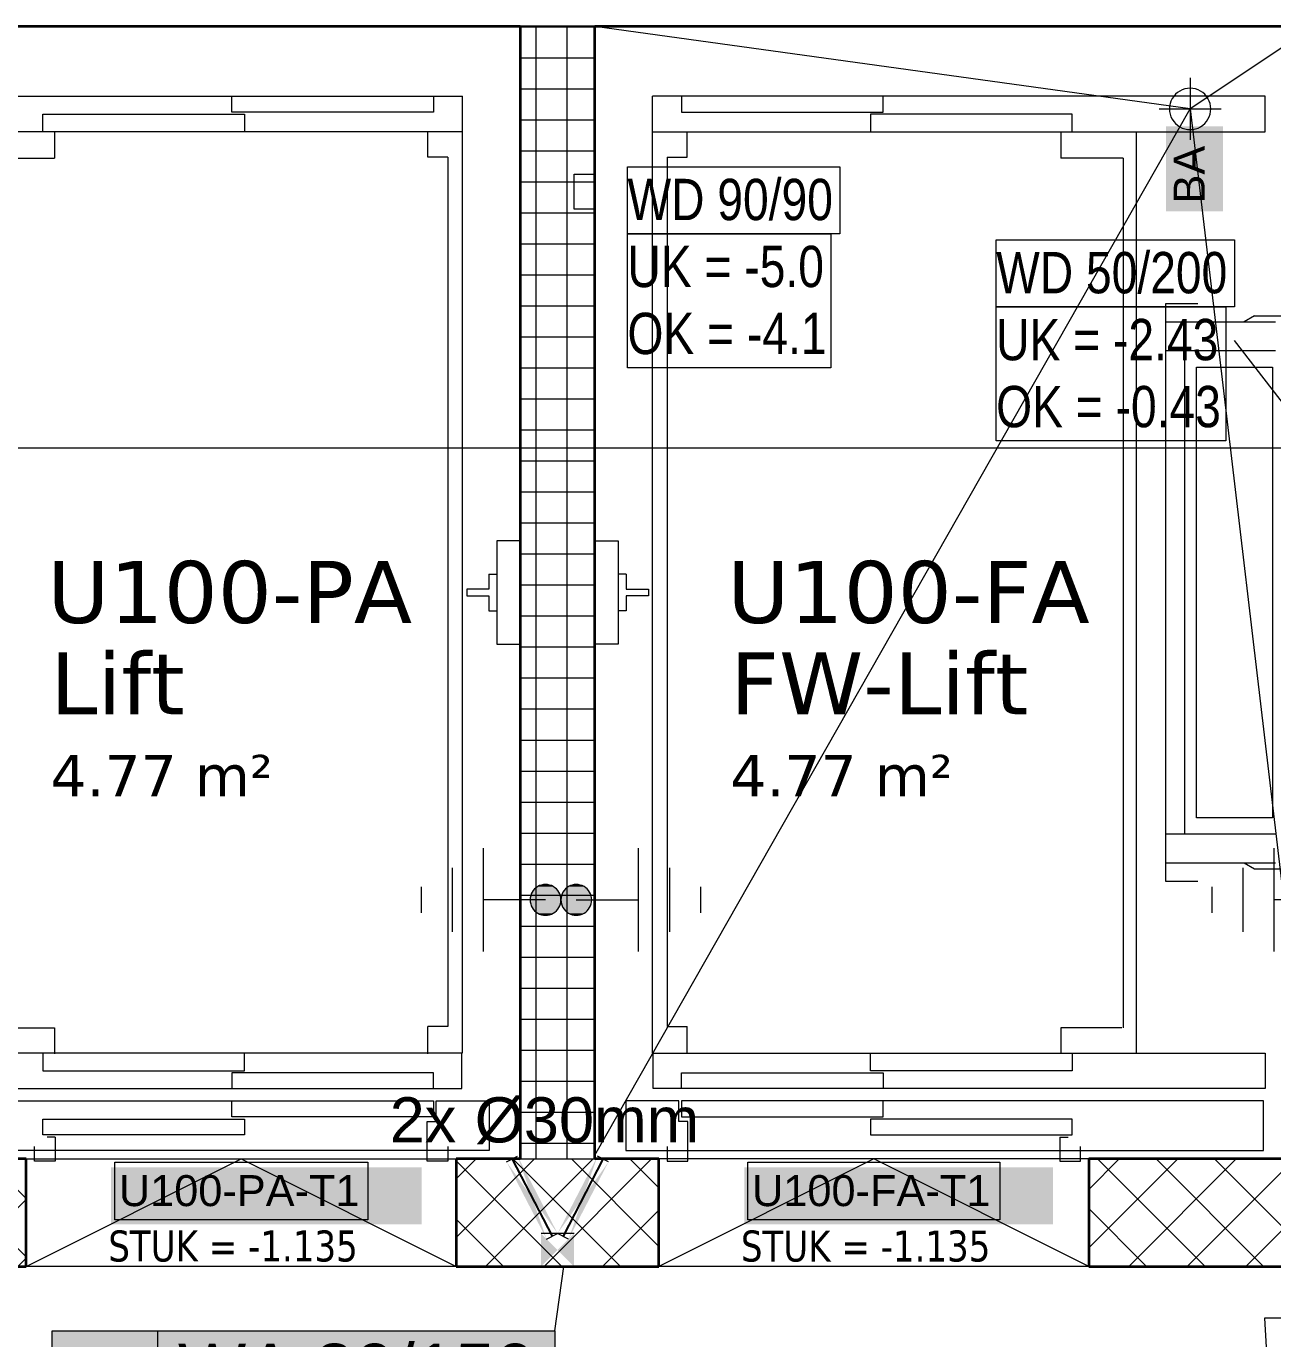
# Model space of a CAD drawing. Extents: x -1132 to 613, y -179 to 712.
# Drawn here: x -618.3 to -558, y 95 to 158.5 of the extents above; entities that cross this region are included whole.
import ezdxf
from ezdxf.lldxf.tags import DXFTag

# ---------------------------------------------------------------- set-up
doc = ezdxf.new("R2010")
doc.units = 0
doc.layers.get('0').update_dxf_attribs({"lineweight": 13})
for name, color, linetype, lineweight in [('A-____-NOTE-TEXT', 7, 'Continuous', 9), ('A-AREA-____-IDEN', 7, 'Continuous', 5), ('A-DOOR-____-IDEN', 7, 'Continuous', 5), ('A-DOOR-____-OTLN', 7, 'Continuous', 9), ('A-DOOR-OPNG-OTLN', 7, 'Continuous', 9), ('A-FLOR-____-OTLN', 7, 'Continuous', 9), ('A-GENM-____-IDEN', 7, 'Continuous', 5), ('A-GENM-____-OTLN', 7, 'Continuous', 9), ('A-WALL-____-MCUT', 7, 'Continuous', 35), ('A-WALL-____-PATT', 7, 'Continuous', 35), ('S-GRID-____-OTLN', 7, 'Continuous', 5)]:
    doc.layers.add(name, color=color, linetype=linetype, lineweight=lineweight)
for name, color, linetype, lineweight, true_color in [('EL01_WAN_Aussparung Wand', 7, 'Continuous', 13, 0x7f5f3f), ('EL01_WAN_Aussparung Wand Text', 7, 'Continuous', 13, 0x7f5f3f), ('EL01_WAN_Potentialausgleich', 1, 'Continuous', 13, 0xff0000), ('EL01_WAN_RDA', 7, 'Continuous', 13, 0xff6600)]:
    doc.layers.add(name, color=color, linetype=linetype, lineweight=lineweight, true_color=true_color)
doc.styles.get("Standard").update_dxf_attribs({"font": 'arial.ttf'})
tags = doc.linetypes.add('_Rasterlinie_', pattern=[0.375, 0.2, -0.05, 0.075, -0.05]).pattern_tags.tags
tags[10:11] = [DXFTag(74, 4), DXFTag(75, 0), DXFTag(340, '0'), DXFTag(46, 1.0), DXFTag(50, 0.0), DXFTag(44, 0.0), DXFTag(45, 0.0)]
tags[8:9] = [DXFTag(74, 4), DXFTag(75, 0), DXFTag(340, '0'), DXFTag(46, 1.0), DXFTag(50, 0.0), DXFTag(44, 0.0), DXFTag(45, 0.0)]
tags[6:7] = [DXFTag(74, 4), DXFTag(75, 0), DXFTag(340, '0'), DXFTag(46, 1.0), DXFTag(50, 0.0), DXFTag(44, 0.0), DXFTag(45, 0.0)]
tags[4:5] = [DXFTag(74, 4), DXFTag(75, 0), DXFTag(340, '0'), DXFTag(46, 1.0), DXFTag(50, 0.0), DXFTag(44, 0.0), DXFTag(45, 0.0)]
tags = doc.linetypes.add('STRICHPUNKT2', pattern=[12.7, 6.35, -3.175, 0, -3.175]).pattern_tags.tags
tags[10:11] = [DXFTag(74, 4), DXFTag(75, 0), DXFTag(340, '0'), DXFTag(46, 0.0), DXFTag(50, 0.0), DXFTag(44, 0.0), DXFTag(45, 0.0)]
tags[8:9] = [DXFTag(74, 4), DXFTag(75, 0), DXFTag(340, '0'), DXFTag(46, 0.0), DXFTag(50, 0.0), DXFTag(44, 0.0), DXFTag(45, 0.0)]
tags[6:7] = [DXFTag(74, 4), DXFTag(75, 0), DXFTag(340, '0'), DXFTag(46, 0.0), DXFTag(50, 0.0), DXFTag(44, 0.0), DXFTag(45, 0.0)]
tags[4:5] = [DXFTag(74, 4), DXFTag(75, 0), DXFTag(340, '0'), DXFTag(46, 0.0), DXFTag(50, 0.0), DXFTag(44, 0.0), DXFTag(45, 0.0)]

# ---------------------------------------------------------------- blocks, each defined once
blk = doc.blocks.new('Referenz-A0UNPDE96I', base_point=(-1115.886, -117.372))
at = {"layer": 'A-____-NOTE-TEXT', "color": 0, "linetype": 'Continuous', "lineweight": 5, "ltscale": 0.13}
for p, q in [((-562.015, 155.978), (-562.015, 152.978)), ((-562.881, 154.978), (-562.939, 154.861)), ((-562.808, 155.087), (-562.881, 154.978)), ((-562.722, 155.185), (-562.808, 155.087)), ((-562.623, 155.272), (-562.722, 155.185)), ((-562.515, 155.344), (-562.623, 155.272)), ((-562.397, 155.402), (-562.515, 155.344)), ((-562.273, 155.444), (-562.397, 155.402)), ((-562.145, 155.47), (-562.273, 155.444)), ((-562.015, 155.478), (-562.145, 155.47)), ((-561.884, 155.47), (-562.015, 155.478)), ((-561.756, 155.444), (-561.884, 155.47)), ((-561.632, 155.402), (-561.756, 155.444)), ((-561.515, 155.344), (-561.632, 155.402)), ((-561.406, 155.272), (-561.515, 155.344)), ((-561.308, 155.185), (-561.406, 155.272)), ((-561.221, 155.087), (-561.308, 155.185)), ((-561.149, 154.978), (-561.221, 155.087)), ((-561.091, 154.861), (-561.149, 154.978)), ((-563.515, 154.478), (-560.515, 154.478)), ((-563.006, 154.609), (-563.015, 154.478)), ((-563.015, 154.478), (-563.006, 154.348)), ((-562.981, 154.737), (-563.006, 154.609)), ((-563.006, 154.348), (-562.981, 154.219)), ((-562.939, 154.861), (-562.981, 154.737)), ((-561.049, 154.737), (-561.091, 154.861)), ((-561.023, 154.609), (-561.049, 154.737)), ((-561.049, 154.219), (-561.023, 154.348)), ((-561.015, 154.478), (-561.023, 154.609)), ((-561.023, 154.348), (-561.015, 154.478)), ((-562.981, 154.219), (-562.939, 154.096)), ((-562.939, 154.096), (-562.881, 153.978)), ((-562.881, 153.978), (-562.808, 153.869)), ((-562.808, 153.869), (-562.722, 153.771)), ((-562.722, 153.771), (-562.623, 153.685)), ((-562.623, 153.685), (-562.515, 153.612)), ((-561.515, 153.612), (-561.406, 153.685)), ((-561.406, 153.685), (-561.308, 153.771)), ((-561.308, 153.771), (-561.221, 153.869)), ((-561.221, 153.869), (-561.149, 153.978)), ((-561.149, 153.978), (-561.091, 154.096)), ((-561.091, 154.096), (-561.049, 154.219)), ((-562.515, 153.612), (-562.397, 153.554)), ((-562.397, 153.554), (-562.273, 153.512)), ((-562.273, 153.512), (-562.145, 153.487)), ((-562.145, 153.487), (-562.015, 153.478)), ((-562.015, 153.478), (-561.884, 153.487)), ((-561.884, 153.487), (-561.756, 153.512)), ((-561.756, 153.512), (-561.632, 153.554)), ((-561.632, 153.554), (-561.515, 153.612))]:
    blk.add_line(p, q, dxfattribs=at)
at = {"layer": 'A-____-NOTE-TEXT', "color": 7, "linetype": 'Continuous', "lineweight": 5, "ltscale": 0.13, "true_color": 0xffffff}
for points in [[(-563.183, 149.527), (-560.43, 149.527), (-563.183, 153.644)], [(-560.43, 149.527), (-563.183, 153.644), (-560.43, 153.644)]]:
    blk.add_solid(points, dxfattribs=at)
at = {"layer": 'A-DOOR-____-IDEN', "color": 0, "linetype": 'Continuous', "ltscale": 0.13}
for p, q in [((-614.036, 103.515), (-601.796, 103.515)), ((-614.036, 100.735), (-614.036, 103.515)), ((-601.796, 103.515), (-601.796, 100.735)), ((-583.406, 103.515), (-571.226, 103.515)), ((-583.406, 100.735), (-583.406, 103.515)), ((-571.226, 103.515), (-571.226, 100.735)), ((-601.796, 100.735), (-614.036, 100.735)), ((-571.226, 100.735), (-583.406, 100.735))]:
    blk.add_line(p, q, dxfattribs=at)
at = {"layer": 'A-DOOR-____-IDEN', "color": 7, "linetype": 'Continuous', "ltscale": 0.13, "true_color": 0xffffff}
for points in [[(-614.211, 100.512), (-599.191, 100.512), (-614.211, 103.271)], [(-599.191, 100.512), (-614.211, 103.271), (-599.191, 103.271)], [(-583.581, 100.512), (-568.641, 100.512), (-583.581, 103.271)], [(-568.641, 100.512), (-583.581, 103.271), (-568.641, 103.271)]]:
    blk.add_solid(points, dxfattribs=at)
at = {"layer": 'A-DOOR-____-OTLN', "color": 0, "linetype": 'Continuous', "ltscale": 0.13}
for p, q in [((-618.315, 98.478), (-607.915, 103.678)), ((-607.915, 103.678), (-597.515, 98.478)), ((-577.315, 103.678), (-587.715, 98.478)), ((-566.915, 98.478), (-577.315, 103.678))]:
    blk.add_line(p, q, dxfattribs=at)
at = {"layer": 'A-DOOR-OPNG-OTLN', "color": 0, "linetype": 'Continuous', "ltscale": 0.13}
for p, q in [((-538.415, 95.978), (-558.415, 95.978)), ((-558.415, 95.978), (-558.289, 93.739))]:
    blk.add_line(p, q, dxfattribs=at)
at = {"layer": 'A-FLOR-____-OTLN', "color": 0, "linetype": 'Continuous', "ltscale": 0.13}
for p, q in [((-562.015, 154.478), (-590.815, 158.464)), ((-556.015, 158.478), (-562.015, 154.478)), ((-590.815, 103.854), (-562.015, 154.478)), ((-562.015, 154.478), (-556.015, 103.678)), ((-618.315, 103.678), (-597.515, 103.678)), ((-566.915, 103.678), (-587.715, 103.678)), ((-597.515, 98.478), (-618.315, 98.478)), ((-566.915, 98.478), (-587.715, 98.478))]:
    blk.add_line(p, q, dxfattribs=at)
at = {"layer": 'A-GENM-____-IDEN', "color": 0, "linetype": 'Continuous', "ltscale": 0.13}
for p, q in [((-589.23, 151.677), (-578.966, 151.677)), ((-589.23, 148.437), (-589.23, 151.677)), ((-578.966, 151.677), (-578.966, 148.437)), ((-589.23, 148.437), (-579.39, 148.437)), ((-589.23, 141.957), (-589.23, 148.437)), ((-578.966, 148.437), (-589.23, 148.437)), ((-579.39, 148.437), (-579.39, 141.957)), ((-571.396, 148.138), (-559.86, 148.138)), ((-571.396, 144.898), (-571.396, 148.138)), ((-559.86, 148.138), (-559.86, 144.898)), ((-571.396, 144.899), (-560.284, 144.899)), ((-571.396, 138.419), (-571.396, 144.899)), ((-559.86, 144.898), (-571.396, 144.898)), ((-560.284, 144.899), (-560.284, 138.419)), ((-556.015, 138.278), (-559.86, 143.278)), ((-579.39, 141.957), (-589.23, 141.957)), ((-560.284, 138.419), (-571.396, 138.419))]:
    blk.add_line(p, q, dxfattribs=at)
at = {"layer": 'A-GENM-____-OTLN', "color": 0, "linetype": 'Continuous', "ltscale": 0.13}
for p, q in [((-626.844, 155.088), (-597.211, 155.088)), ((-608.37, 154.326), (-608.37, 155.071)), ((-598.616, 155.071), (-598.616, 154.326)), ((-597.211, 108.792), (-597.211, 155.088)), ((-558.385, 155.088), (-588.019, 155.088)), ((-588.019, 108.792), (-588.019, 155.088)), ((-586.613, 155.071), (-586.613, 154.326)), ((-576.86, 154.326), (-576.86, 155.071)), ((-558.385, 153.378), (-558.385, 155.088)), ((-598.616, 154.326), (-608.37, 154.326)), ((-586.613, 154.326), (-576.86, 154.326)), ((-617.514, 154.224), (-607.76, 154.224)), ((-617.514, 153.378), (-617.514, 154.224)), ((-607.76, 154.224), (-607.76, 153.378)), ((-577.469, 154.224), (-577.469, 153.378)), ((-567.716, 154.224), (-577.469, 154.224)), ((-567.716, 153.378), (-567.716, 154.224)), ((-597.245, 153.378), (-626.844, 153.378)), ((-616.955, 153.378), (-616.955, 152.091)), ((-598.887, 152.141), (-598.887, 153.378)), ((-587.985, 153.378), (-558.385, 153.378)), ((-586.342, 152.141), (-586.342, 153.378)), ((-568.274, 153.378), (-568.274, 152.091)), ((-564.617, 153.378), (-564.617, 108.792)), ((-619.969, 152.091), (-616.955, 152.091)), ((-597.922, 152.141), (-598.887, 152.141)), ((-597.922, 152.141), (-597.922, 110.079)), ((-587.307, 152.141), (-586.342, 152.141)), ((-587.307, 152.141), (-587.307, 110.079)), ((-565.26, 152.091), (-568.274, 152.091)), ((-565.26, 152.091), (-565.26, 110.028)), ((-563.194, 145.063), (-561.637, 145.063)), ((-563.194, 117.106), (-563.194, 145.063)), ((-563.177, 144.183), (-557.877, 144.183)), ((-558.893, 144.471), (-559.401, 144.183)), ((-558.893, 144.471), (-557.217, 144.471)), ((-557.877, 142.777), (-563.177, 142.777)), ((-562.28, 142.777), (-562.28, 119.392)), ((-561.704, 141.981), (-558.03, 141.981)), ((-561.704, 120.188), (-561.704, 141.981)), ((-558.03, 141.981), (-558.03, 120.188)), ((-594.415, 133.583), (-595.551, 133.583)), ((-595.551, 133.583), (-595.551, 128.587)), ((-590.815, 133.583), (-589.678, 133.583)), ((-589.678, 133.583), (-589.678, 128.587)), ((-595.941, 131.974), (-595.551, 131.974)), ((-595.941, 131.974), (-595.941, 131.246)), ((-589.289, 131.974), (-589.678, 131.974)), ((-589.289, 131.974), (-589.289, 131.246)), ((-597.007, 131.246), (-597.007, 130.924)), ((-595.941, 131.246), (-597.007, 131.246)), ((-597.007, 130.924), (-595.941, 130.924)), ((-595.941, 130.924), (-595.941, 130.196)), ((-589.289, 131.246), (-588.222, 131.246)), ((-589.289, 130.924), (-589.289, 130.196)), ((-588.222, 130.924), (-589.289, 130.924)), ((-588.222, 131.246), (-588.222, 130.924)), ((-595.941, 130.196), (-595.551, 130.196)), ((-589.289, 130.196), (-589.678, 130.196)), ((-595.551, 128.587), (-594.415, 128.587)), ((-589.678, 128.587), (-590.815, 128.587)), ((-558.03, 120.188), (-561.704, 120.188)), ((-557.877, 119.392), (-563.177, 119.392)), ((-557.877, 117.987), (-563.177, 117.987)), ((-558.893, 117.699), (-559.401, 117.987)), ((-557.217, 117.699), (-558.893, 117.699)), ((-561.637, 117.106), (-563.194, 117.106)), ((-619.918, 110.028), (-616.955, 110.028)), ((-616.955, 110.028), (-616.955, 108.758)), ((-597.922, 110.079), (-598.887, 110.079)), ((-598.887, 108.758), (-598.887, 110.079)), ((-587.307, 110.079), (-586.342, 110.079)), ((-586.342, 108.758), (-586.342, 110.079)), ((-565.311, 110.028), (-568.274, 110.028)), ((-568.274, 110.028), (-568.274, 108.758)), ((-597.245, 108.792), (-626.844, 108.792)), ((-617.514, 108.792), (-617.514, 107.945)), ((-607.76, 107.945), (-607.76, 108.792)), ((-597.245, 107.082), (-597.245, 108.792)), ((-587.985, 107.082), (-587.985, 108.792)), ((-587.985, 108.792), (-558.385, 108.792)), ((-577.469, 107.945), (-577.469, 108.792)), ((-567.716, 108.792), (-567.716, 107.945)), ((-558.385, 108.792), (-558.385, 107.082)), ((-617.514, 107.945), (-607.76, 107.945)), ((-608.37, 107.844), (-608.37, 107.099)), ((-598.616, 107.844), (-608.37, 107.844)), ((-598.616, 107.099), (-598.616, 107.844)), ((-586.613, 107.099), (-586.613, 107.844)), ((-586.613, 107.844), (-576.86, 107.844)), ((-567.716, 107.945), (-577.469, 107.945)), ((-576.86, 107.844), (-576.86, 107.099)), ((-626.844, 107.082), (-597.245, 107.082)), ((-558.385, 107.082), (-587.985, 107.082)), ((-626.759, 106.489), (-608.37, 106.489)), ((-608.37, 106.489), (-598.616, 106.489)), ((-608.37, 105.71), (-608.37, 106.489)), ((-598.616, 106.489), (-598.616, 105.71)), ((-598.481, 106.489), (-595.924, 106.489)), ((-598.481, 105.49), (-598.481, 106.489)), ((-595.924, 106.489), (-595.924, 104.085)), ((-589.306, 106.489), (-589.306, 104.085)), ((-586.749, 106.489), (-589.306, 106.489)), ((-586.749, 105.49), (-586.749, 106.489)), ((-586.613, 106.489), (-586.613, 105.71)), ((-576.86, 106.489), (-586.613, 106.489)), ((-558.47, 106.489), (-576.86, 106.489)), ((-576.86, 105.71), (-576.86, 106.489)), ((-558.47, 104.085), (-558.47, 106.489)), ((-617.514, 105.609), (-607.76, 105.609)), ((-617.514, 104.847), (-617.514, 105.609)), ((-598.616, 105.71), (-608.37, 105.71)), ((-607.76, 105.609), (-607.76, 104.847)), ((-598.921, 105.49), (-598.481, 105.49)), ((-598.921, 103.577), (-598.921, 105.49)), ((-586.308, 105.49), (-586.749, 105.49)), ((-586.613, 105.71), (-576.86, 105.71)), ((-586.308, 103.577), (-586.308, 105.49)), ((-577.469, 105.609), (-577.469, 104.847)), ((-567.716, 105.609), (-577.469, 105.609)), ((-567.716, 104.847), (-567.716, 105.609)), ((-607.76, 104.847), (-617.514, 104.847)), ((-577.469, 104.847), (-567.716, 104.847)), ((-617.92, 103.577), (-617.92, 104.288)), ((-616.921, 104.728), (-617.311, 104.728)), ((-616.921, 104.728), (-616.921, 103.577)), ((-597.922, 104.288), (-597.922, 103.577)), ((-587.307, 104.288), (-587.307, 103.577)), ((-568.308, 104.728), (-567.919, 104.728)), ((-568.308, 104.728), (-568.308, 103.577)), ((-567.309, 103.577), (-567.309, 104.288)), ((-595.924, 104.085), (-626.759, 104.085)), ((-616.921, 103.577), (-617.92, 103.577)), ((-597.922, 103.577), (-598.921, 103.577)), ((-589.306, 104.085), (-558.47, 104.085)), ((-587.307, 103.577), (-586.308, 103.577)), ((-568.308, 103.577), (-567.309, 103.577))]:
    blk.add_line(p, q, dxfattribs=at)
at = {"layer": 'A-WALL-____-MCUT', "color": 0, "linetype": 'Continuous', "ltscale": 0.35}
for p, q in [((-629.215, 158.478), (-594.415, 158.478)), ((-594.415, 158.478), (-594.415, 103.678)), ((-590.815, 158.478), (-556.015, 158.478)), ((-590.815, 103.678), (-590.815, 158.478)), ((-618.315, 103.678), (-629.215, 103.678)), ((-618.315, 98.478), (-618.315, 103.678)), ((-594.415, 103.678), (-597.515, 103.678)), ((-597.515, 103.678), (-597.515, 98.478)), ((-587.715, 103.678), (-590.815, 103.678)), ((-587.715, 98.478), (-587.715, 103.678)), ((-556.015, 103.678), (-566.915, 103.678)), ((-566.915, 103.678), (-566.915, 98.478)), ((-634.215, 98.478), (-618.315, 98.478)), ((-597.515, 98.478), (-587.715, 98.478)), ((-566.915, 98.478), (-538.215, 98.478))]:
    blk.add_line(p, q, dxfattribs=at)
at = {"layer": 'A-WALL-____-MCUT', "color": 0, "linetype": 'Continuous', "lineweight": 9, "ltscale": 0.13}
for p, q in [((-590.815, 158.478), (-594.415, 158.478)), ((-594.415, 103.678), (-590.815, 103.678))]:
    blk.add_line(p, q, dxfattribs=at)
at = {"layer": 'A-WALL-____-PATT', "color": 0, "linetype": 'Continuous', "lineweight": 9, "ltscale": 0.13}
for p, q in [((-594.415, 158.447), (-590.815, 158.447)), ((-593.654, 103.678), (-593.654, 158.478)), ((-592.154, 103.678), (-592.154, 158.478)), ((-594.415, 156.947), (-590.815, 156.947)), ((-594.415, 155.447), (-590.815, 155.447)), ((-594.415, 153.947), (-590.815, 153.947)), ((-594.415, 152.447), (-590.815, 152.447)), ((-594.415, 150.947), (-590.815, 150.947)), ((-594.415, 149.447), (-590.815, 149.447)), ((-594.415, 147.947), (-590.815, 147.947)), ((-594.415, 146.447), (-590.815, 146.447)), ((-594.415, 144.947), (-590.815, 144.947)), ((-594.415, 143.447), (-590.815, 143.447)), ((-594.415, 141.947), (-590.815, 141.947)), ((-594.415, 140.447), (-590.815, 140.447)), ((-594.415, 138.947), (-590.815, 138.947)), ((-594.415, 137.447), (-590.815, 137.447)), ((-594.415, 135.947), (-590.815, 135.947)), ((-594.415, 134.447), (-590.815, 134.447)), ((-594.415, 132.947), (-590.815, 132.947)), ((-594.415, 131.447), (-590.815, 131.447)), ((-594.415, 129.947), (-590.815, 129.947)), ((-594.415, 128.447), (-590.815, 128.447)), ((-594.415, 126.947), (-590.815, 126.947)), ((-594.415, 125.447), (-590.815, 125.447)), ((-594.415, 123.947), (-590.815, 123.947)), ((-594.415, 122.447), (-590.815, 122.447)), ((-594.415, 120.947), (-590.815, 120.947)), ((-594.415, 119.447), (-590.815, 119.447)), ((-594.415, 117.947), (-590.815, 117.947)), ((-594.415, 116.447), (-590.815, 116.447)), ((-594.415, 114.947), (-590.815, 114.947)), ((-594.415, 113.447), (-590.815, 113.447)), ((-594.415, 111.947), (-590.815, 111.947)), ((-594.415, 110.447), (-590.815, 110.447)), ((-594.415, 108.947), (-590.815, 108.947)), ((-594.415, 107.447), (-590.815, 107.447)), ((-594.415, 105.947), (-590.815, 105.947)), ((-594.415, 104.447), (-590.815, 104.447)), ((-618.315, 98.936), (-623.057, 103.678)), ((-618.315, 101.764), (-620.229, 103.678)), ((-597.515, 102.714), (-596.55, 103.678)), ((-597.515, 99.885), (-593.722, 103.678)), ((-592.401, 98.478), (-597.515, 103.592)), ((-596.093, 98.478), (-590.893, 103.678)), ((-589.573, 98.478), (-594.773, 103.678)), ((-593.265, 98.478), (-588.065, 103.678)), ((-587.715, 99.448), (-591.944, 103.678)), ((-587.715, 102.277), (-589.116, 103.678)), ((-566.915, 102.201), (-565.438, 103.678)), ((-566.915, 99.373), (-562.609, 103.678)), ((-561.289, 98.478), (-566.489, 103.678)), ((-564.981, 98.478), (-559.781, 103.678)), ((-558.46, 98.478), (-563.66, 103.678)), ((-562.152, 98.478), (-556.952, 103.678)), ((-556.015, 98.861), (-560.832, 103.678)), ((-621.549, 98.478), (-618.315, 101.713)), ((-559.324, 98.478), (-556.015, 101.787)), ((-590.436, 98.478), (-587.715, 101.2)), ((-564.117, 98.478), (-566.915, 101.276)), ((-595.23, 98.478), (-597.515, 100.763)), ((-618.721, 98.478), (-618.315, 98.884))]:
    blk.add_line(p, q, dxfattribs=at)
at = {"layer": 'S-GRID-____-OTLN', "color": 0, "linetype": '_Rasterlinie_', "ltscale": 0.13}
blk.add_line((-1107.612, 138.078), (103.376, 138.078), dxfattribs=at)
at = {"layer": 'A-____-NOTE-TEXT', "color": 0, "linetype": 'Continuous', "lineweight": 5, "ltscale": 0.13, "insert": (-562.808, 149.902), "char_height": 1.5, "attachment_point": 1, "rotation": 90}
blk.add_mtext('{\\fArial;BA}', dxfattribs=at)
at = {"layer": 'A-AREA-____-IDEN', "color": 0, "linetype": 'Continuous', "ltscale": 0.13, "attachment_point": 1}
for s, insert, char_height in [('{\\fVerdana;U100-PA}', (-617.299, 132.611), 3), ('{\\fVerdana;U100-FA}', (-584.406, 132.611), 3), ('{\\fVerdana;Lift}', (-617.156, 128.188), 3), ('{\\fVerdana;FW-Lift}', (-584.263, 128.188), 3), ('{\\fVerdana;4.77 m²}', (-617.146, 123.218), 2), ('{\\fVerdana;4.77 m²}', (-584.253, 123.218), 2)]:
    blk.add_mtext(s, dxfattribs=dict(at, insert=insert, char_height=char_height))
at = {"layer": 'A-DOOR-____-IDEN', "color": 0, "linetype": 'Continuous', "ltscale": 0.13, "char_height": 1.5, "attachment_point": 1}
for s, insert in [('{\\fArial;U100-PA-T1}', (-613.836, 102.896)), ('{\\fArial;U100-FA-T1}', (-583.206, 102.896)), ('{\\W0.8;\\fVerdana;STUK = -1.135}', (-614.345, 100.218)), ('{\\W0.8;\\fVerdana;STUK = -1.135}', (-583.744, 100.216))]:
    blk.add_mtext(s, dxfattribs=dict(at, insert=insert))
at = {"layer": 'A-GENM-____-IDEN', "color": 0, "linetype": 'Continuous', "ltscale": 0.13, "char_height": 2, "attachment_point": 1}
for s, insert in [('{\\W0.8;\\fArial;WD 90/90}', (-589.23, 151.097)), ('{\\W0.8;\\fArial;UK = -5.0}', (-589.23, 147.857)), ('{\\W0.8;\\fArial;WD 50/200}', (-571.396, 147.558)), ('{\\W0.8;\\fArial;OK = -4.1}', (-589.23, 144.616)), ('{\\W0.8;\\fArial;UK = -2.43}', (-571.396, 144.319)), ('{\\W0.8;\\fArial;OK = -0.43}', (-571.396, 141.078))]:
    blk.add_mtext(s, dxfattribs=dict(at, insert=insert))
blk = doc.blocks.new('Wanddurchbruch-A0UNPDH56I', base_point=(-593.413, 98.478))
at = {"color": 0, "linetype": 'ByBlock', "lineweight": -2, "ltscale": 0.13}
for p, q in [((-591.813, 100.078), (-593.413, 100.078)), ((-591.813, 98.478), (-593.413, 98.478))]:
    blk.add_line(p, q, dxfattribs=at)
for points in [[(-592.613, 99.278), (-593.413, 99.278), (-593.413, 100.078)], [(-591.813, 99.278), (-592.613, 99.278), (-591.813, 100.078)], [(-593.413, 98.478), (-592.613, 99.278), (-593.413, 99.278)], [(-591.813, 98.478), (-591.813, 99.278), (-592.613, 99.278)]]:
    blk.add_solid(points, dxfattribs=at)
blk = doc.blocks.new('Durchbruch beschriften-A0UNPDH76I', base_point=(-617.063, 87.862))
at = {"color": 0, "linetype": 'ByBlock', "lineweight": -2, "ltscale": 0.13}
for p, q in [((-592.737, 95.362), (-592.31, 98.478)), ((-617.063, 87.862), (-617.063, 95.362)), ((-617.063, 95.362), (-592.737, 95.362)), ((-611.942, 87.862), (-611.942, 95.362)), ((-592.737, 95.362), (-592.737, 87.862)), ((-592.737, 87.862), (-617.063, 87.862))]:
    blk.add_line(p, q, dxfattribs=at)
at = {"color": 7, "linetype": 'ByBlock', "lineweight": -2, "ltscale": 0.13, "true_color": 0xffffff}
for points in [[(-617.063, 87.862), (-592.737, 87.862), (-617.063, 95.362)], [(-592.737, 87.862), (-617.063, 95.362), (-592.737, 95.362)]]:
    blk.add_solid(points, dxfattribs=at)
at = {"color": 0, "linetype": 'ByBlock', "lineweight": -2, "ltscale": 0.13, "char_height": 2.5, "attachment_point": 1}
for s, insert in [('{\\fArial; WA 80/150 }', (-611.942, 94.737)), ('{\\fArial; MK=101 }', (-611.942, 90.987))]:
    blk.add_mtext(s, dxfattribs=dict(at, insert=insert))
at = {"color": 40, "linetype": 'ByBlock', "lineweight": -2, "ltscale": 0.13, "true_color": 0xffbf00, "insert": (-615.899, 93.112), "char_height": 3, "attachment_point": 1}
blk.add_mtext('{\\fArial;E}', dxfattribs=at)
blk = doc.blocks.new('Wanddurchbruch-A0UNPDHF6I', base_point=(-595.077, 99.802))
at = {"color": 0, "linetype": 'ByBlock', "lineweight": -2, "ltscale": 0.13}
for p, q in [((-595.077, 103.532), (-594.544, 103.808)), ((-593.145, 99.802), (-592.613, 100.078))]:
    blk.add_line(p, q, dxfattribs=at)
at = {"color": 0, "linetype": 'STRICHPUNKT2', "lineweight": 25, "ltscale": 0.25}
blk.add_line((-594.81, 103.67), (-592.879, 99.94), dxfattribs=at)
at = {"color": 0, "linetype": 'ByBlock', "lineweight": -2, "ltscale": 0.13}
for points in [[(-593.845, 101.805), (-594.183, 101.805), (-595.077, 103.532)], [(-593.507, 101.805), (-593.845, 101.805), (-594.544, 103.808)], [(-593.145, 99.802), (-593.845, 101.805), (-594.183, 101.805)], [(-592.613, 100.078), (-593.507, 101.805), (-593.845, 101.805)]]:
    blk.add_solid(points, dxfattribs=at)
blk = doc.blocks.new('Wanddurchbruch-A0UNPDKX6I', base_point=(-592.613, 99.802))
at = {"color": 0, "linetype": 'STRICHPUNKT2', "lineweight": 25, "ltscale": 0.25}
blk.add_line((-590.415, 103.67), (-592.346, 99.94), dxfattribs=at)
at = {"color": 0, "linetype": 'ByBlock', "lineweight": -2, "ltscale": 0.13}
for p, q in [((-590.149, 103.532), (-590.681, 103.808)), ((-592.08, 99.802), (-592.613, 100.078))]:
    blk.add_line(p, q, dxfattribs=at)
for points in [[(-591.381, 101.805), (-591.718, 101.805), (-590.681, 103.808)], [(-591.043, 101.805), (-591.381, 101.805), (-590.149, 103.532)], [(-592.613, 100.078), (-591.381, 101.805), (-591.718, 101.805)], [(-592.08, 99.802), (-591.043, 101.805), (-591.381, 101.805)]]:
    blk.add_solid(points, dxfattribs=at)
blk = doc.blocks.new('MText-A0UNPDLJ6I', base_point=(-600.735, 104.476))
at = {"color": 0, "linetype": 'ByBlock', "lineweight": -2, "ltscale": 0.13, "char_height": 2.1875, "attachment_point": 1}
for s, insert in [('{\\fArial;2x}', (-600.735, 106.663)), ('{\\fArial;Ø30mm}', (-596.622, 106.663))]:
    blk.add_mtext(s, dxfattribs=dict(at, insert=insert))
blk = doc.blocks.new('Abzweigdose rechteckig (multi) UP-A0UNPFDH6I', base_point=(-591.81, 149.628))
at = {"color": 0, "lineweight": -2}
for p, q in [((-591.81, 151.328), (-590.815, 151.328)), ((-591.81, 149.628), (-591.81, 151.328)), ((-590.815, 151.328), (-590.815, 149.628)), ((-590.815, 149.628), (-591.81, 149.628))]:
    blk.add_line(p, q, dxfattribs=at)
blk = doc.blocks.new('Erdungs-Anschluss-A0UNPFJX6I', base_point=(-592.451, 113.713))
at = {"color": 0, "linetype": 'ByBlock', "lineweight": -2, "ltscale": 0.13}
for p, q in [((-588.706, 118.713), (-588.706, 113.713)), ((-587.206, 117.762), (-587.206, 114.67)), ((-592.078, 116.857), (-592.159, 116.803)), ((-591.991, 116.9), (-592.078, 116.857)), ((-591.899, 116.932), (-591.991, 116.9)), ((-591.803, 116.951), (-591.899, 116.932)), ((-591.706, 116.957), (-591.803, 116.951)), ((-591.609, 116.951), (-591.706, 116.957)), ((-591.514, 116.932), (-591.609, 116.951)), ((-591.421, 116.9), (-591.514, 116.932)), ((-591.334, 116.857), (-591.421, 116.9)), ((-591.253, 116.803), (-591.334, 116.857)), ((-585.706, 116.838), (-585.706, 115.588)), ((-592.444, 116.31), (-592.451, 116.213)), ((-592.451, 116.213), (-592.444, 116.115)), ((-592.425, 116.405), (-592.444, 116.31)), ((-592.394, 116.497), (-592.425, 116.405)), ((-592.351, 116.585), (-592.394, 116.497)), ((-592.297, 116.666), (-592.351, 116.585)), ((-592.233, 116.739), (-592.297, 116.666)), ((-592.159, 116.803), (-592.233, 116.739)), ((-591.706, 116.213), (-588.706, 116.213)), ((-591.18, 116.739), (-591.253, 116.803)), ((-591.116, 116.666), (-591.18, 116.739)), ((-591.062, 116.585), (-591.116, 116.666)), ((-591.018, 116.497), (-591.062, 116.585)), ((-590.987, 116.405), (-591.018, 116.497)), ((-590.968, 116.31), (-590.987, 116.405)), ((-590.962, 116.213), (-590.968, 116.31)), ((-590.968, 116.115), (-590.962, 116.213)), ((-592.444, 116.115), (-592.425, 116.02)), ((-592.425, 116.02), (-592.394, 115.928)), ((-592.394, 115.928), (-592.351, 115.84)), ((-592.351, 115.84), (-592.297, 115.759)), ((-592.297, 115.759), (-592.233, 115.686)), ((-592.233, 115.686), (-592.159, 115.622)), ((-592.159, 115.622), (-592.078, 115.568)), ((-592.078, 115.568), (-591.991, 115.525)), ((-591.421, 115.525), (-591.334, 115.568)), ((-591.334, 115.568), (-591.253, 115.622)), ((-591.253, 115.622), (-591.18, 115.686)), ((-591.18, 115.686), (-591.116, 115.759)), ((-591.116, 115.759), (-591.062, 115.84)), ((-591.062, 115.84), (-591.018, 115.928)), ((-591.018, 115.928), (-590.987, 116.02)), ((-590.987, 116.02), (-590.968, 116.115)), ((-591.991, 115.525), (-591.899, 115.494)), ((-591.899, 115.494), (-591.803, 115.475)), ((-591.803, 115.475), (-591.706, 115.468)), ((-591.706, 115.468), (-591.609, 115.475)), ((-591.609, 115.475), (-591.514, 115.494)), ((-591.514, 115.494), (-591.421, 115.525))]:
    blk.add_line(p, q, dxfattribs=at)
for points in [[(-591.18, 116.739), (-592.233, 116.739), (-591.334, 116.857)], [(-592.233, 116.739), (-591.334, 116.857), (-592.078, 116.857)], [(-591.334, 116.857), (-592.078, 116.857), (-591.514, 116.932)], [(-592.078, 116.857), (-591.514, 116.932), (-591.899, 116.932)], [(-591.514, 116.932), (-591.899, 116.932), (-591.706, 116.957)], [(-590.962, 116.213), (-592.451, 116.213), (-590.987, 116.405)], [(-592.451, 116.213), (-590.987, 116.405), (-592.425, 116.405)], [(-592.425, 116.02), (-590.962, 116.213), (-592.451, 116.213)], [(-590.987, 116.405), (-592.425, 116.405), (-591.062, 116.585)], [(-592.425, 116.405), (-591.062, 116.585), (-592.351, 116.585)], [(-590.987, 116.02), (-592.425, 116.02), (-590.962, 116.213)], [(-591.062, 116.585), (-592.351, 116.585), (-591.18, 116.739)], [(-592.351, 116.585), (-591.18, 116.739), (-592.233, 116.739)], [(-592.351, 115.84), (-590.987, 116.02), (-592.425, 116.02)], [(-591.062, 115.84), (-592.351, 115.84), (-590.987, 116.02)], [(-592.233, 115.686), (-591.062, 115.84), (-592.351, 115.84)], [(-591.18, 115.686), (-592.233, 115.686), (-591.062, 115.84)], [(-592.078, 115.568), (-591.18, 115.686), (-592.233, 115.686)], [(-591.334, 115.568), (-592.078, 115.568), (-591.18, 115.686)], [(-591.899, 115.494), (-591.334, 115.568), (-592.078, 115.568)], [(-591.514, 115.494), (-591.899, 115.494), (-591.334, 115.568)], [(-591.706, 115.468), (-591.514, 115.494), (-591.899, 115.494)]]:
    blk.add_solid(points, dxfattribs=at)
blk = doc.blocks.new('Erdungs-Anschluss-A0UNPG3F6I', base_point=(-560.94, 113.713))
at = {"color": 0, "linetype": 'ByBlock', "lineweight": -2, "ltscale": 0.13}
for p, q in [((-557.94, 113.713), (-557.94, 118.713)), ((-559.44, 114.664), (-559.44, 117.755)), ((-560.94, 115.588), (-560.94, 116.838)), ((-555.312, 116.857), (-555.393, 116.803)), ((-555.224, 116.9), (-555.312, 116.857)), ((-555.132, 116.932), (-555.224, 116.9)), ((-555.037, 116.951), (-555.132, 116.932)), ((-554.94, 116.957), (-555.037, 116.951)), ((-554.842, 116.951), (-554.94, 116.957)), ((-554.747, 116.932), (-554.842, 116.951)), ((-554.655, 116.9), (-554.747, 116.932)), ((-554.567, 116.857), (-554.655, 116.9)), ((-554.486, 116.803), (-554.567, 116.857)), ((-554.94, 116.213), (-557.94, 116.213)), ((-555.678, 116.31), (-555.684, 116.213)), ((-555.684, 116.213), (-555.678, 116.115)), ((-555.659, 116.405), (-555.678, 116.31)), ((-555.627, 116.497), (-555.659, 116.405)), ((-555.584, 116.585), (-555.627, 116.497)), ((-555.53, 116.666), (-555.584, 116.585)), ((-555.466, 116.739), (-555.53, 116.666)), ((-555.393, 116.803), (-555.466, 116.739)), ((-554.413, 116.739), (-554.486, 116.803)), ((-554.349, 116.666), (-554.413, 116.739)), ((-554.295, 116.585), (-554.349, 116.666)), ((-554.252, 116.497), (-554.295, 116.585)), ((-554.221, 116.405), (-554.252, 116.497)), ((-554.202, 116.31), (-554.221, 116.405)), ((-554.195, 116.213), (-554.202, 116.31)), ((-554.202, 116.115), (-554.195, 116.213)), ((-555.678, 116.115), (-555.659, 116.02)), ((-555.659, 116.02), (-555.627, 115.928)), ((-555.627, 115.928), (-555.584, 115.84)), ((-555.584, 115.84), (-555.53, 115.759)), ((-555.53, 115.759), (-555.466, 115.686)), ((-555.466, 115.686), (-555.393, 115.622)), ((-555.393, 115.622), (-555.312, 115.568)), ((-555.312, 115.568), (-555.224, 115.525)), ((-554.655, 115.525), (-554.567, 115.568)), ((-554.567, 115.568), (-554.486, 115.622)), ((-554.486, 115.622), (-554.413, 115.686)), ((-554.413, 115.686), (-554.349, 115.759)), ((-554.349, 115.759), (-554.295, 115.84)), ((-554.295, 115.84), (-554.252, 115.928)), ((-554.252, 115.928), (-554.221, 116.02)), ((-554.221, 116.02), (-554.202, 116.115)), ((-555.224, 115.525), (-555.132, 115.494)), ((-555.132, 115.494), (-555.037, 115.475)), ((-555.037, 115.475), (-554.94, 115.468)), ((-554.94, 115.468), (-554.842, 115.475)), ((-554.842, 115.475), (-554.747, 115.494)), ((-554.747, 115.494), (-554.655, 115.525))]:
    blk.add_line(p, q, dxfattribs=at)
for points in [[(-554.413, 116.739), (-555.466, 116.739), (-554.567, 116.857)], [(-555.466, 116.739), (-554.567, 116.857), (-555.312, 116.857)], [(-554.567, 116.857), (-555.312, 116.857), (-554.747, 116.932)], [(-555.312, 116.857), (-554.747, 116.932), (-555.132, 116.932)], [(-554.747, 116.932), (-555.132, 116.932), (-554.94, 116.957)], [(-554.195, 116.213), (-555.684, 116.213), (-554.221, 116.405)], [(-555.684, 116.213), (-554.221, 116.405), (-555.659, 116.405)], [(-555.659, 116.02), (-554.195, 116.213), (-555.684, 116.213)], [(-554.221, 116.405), (-555.659, 116.405), (-554.295, 116.585)], [(-555.659, 116.405), (-554.295, 116.585), (-555.584, 116.585)], [(-554.221, 116.02), (-555.659, 116.02), (-554.195, 116.213)], [(-554.295, 116.585), (-555.584, 116.585), (-554.413, 116.739)], [(-555.584, 116.585), (-554.413, 116.739), (-555.466, 116.739)], [(-555.584, 115.84), (-554.221, 116.02), (-555.659, 116.02)], [(-554.295, 115.84), (-555.584, 115.84), (-554.221, 116.02)], [(-555.466, 115.686), (-554.295, 115.84), (-555.584, 115.84)], [(-554.413, 115.686), (-555.466, 115.686), (-554.295, 115.84)], [(-555.312, 115.568), (-554.413, 115.686), (-555.466, 115.686)], [(-554.567, 115.568), (-555.312, 115.568), (-554.413, 115.686)], [(-555.132, 115.494), (-554.567, 115.568), (-555.312, 115.568)], [(-554.747, 115.494), (-555.132, 115.494), (-554.567, 115.568)], [(-554.94, 115.468), (-554.747, 115.494), (-555.132, 115.494)]]:
    blk.add_solid(points, dxfattribs=at)
blk = doc.blocks.new('Erdungs-Anschluss-A0UNPG616I', base_point=(-599.195, 113.713))
at = {"color": 0, "linetype": 'ByBlock', "lineweight": -2, "ltscale": 0.13}
for p, q in [((-596.195, 113.713), (-596.195, 118.713)), ((-597.695, 114.664), (-597.695, 117.755)), ((-599.195, 115.588), (-599.195, 116.838)), ((-593.567, 116.857), (-593.648, 116.803)), ((-593.48, 116.9), (-593.567, 116.857)), ((-593.388, 116.932), (-593.48, 116.9)), ((-593.292, 116.951), (-593.388, 116.932)), ((-593.195, 116.957), (-593.292, 116.951)), ((-593.098, 116.951), (-593.195, 116.957)), ((-593.002, 116.932), (-593.098, 116.951)), ((-592.91, 116.9), (-593.002, 116.932)), ((-592.823, 116.857), (-592.91, 116.9)), ((-592.742, 116.803), (-592.823, 116.857)), ((-593.195, 116.213), (-596.195, 116.213)), ((-593.933, 116.31), (-593.94, 116.213)), ((-593.94, 116.213), (-593.933, 116.115)), ((-593.914, 116.405), (-593.933, 116.31)), ((-593.883, 116.497), (-593.914, 116.405)), ((-593.84, 116.585), (-593.883, 116.497)), ((-593.786, 116.666), (-593.84, 116.585)), ((-593.722, 116.739), (-593.786, 116.666)), ((-593.648, 116.803), (-593.722, 116.739)), ((-592.669, 116.739), (-592.742, 116.803)), ((-592.605, 116.666), (-592.669, 116.739)), ((-592.55, 116.585), (-592.605, 116.666)), ((-592.507, 116.497), (-592.55, 116.585)), ((-592.476, 116.405), (-592.507, 116.497)), ((-592.457, 116.31), (-592.476, 116.405)), ((-592.451, 116.213), (-592.457, 116.31)), ((-592.457, 116.115), (-592.451, 116.213)), ((-593.933, 116.115), (-593.914, 116.02)), ((-593.914, 116.02), (-593.883, 115.928)), ((-593.883, 115.928), (-593.84, 115.84)), ((-593.84, 115.84), (-593.786, 115.759)), ((-593.786, 115.759), (-593.722, 115.686)), ((-593.722, 115.686), (-593.648, 115.622)), ((-593.648, 115.622), (-593.567, 115.568)), ((-593.567, 115.568), (-593.48, 115.525)), ((-592.91, 115.525), (-592.823, 115.568)), ((-592.823, 115.568), (-592.742, 115.622)), ((-592.742, 115.622), (-592.669, 115.686)), ((-592.669, 115.686), (-592.605, 115.759)), ((-592.605, 115.759), (-592.55, 115.84)), ((-592.55, 115.84), (-592.507, 115.928)), ((-592.507, 115.928), (-592.476, 116.02)), ((-592.476, 116.02), (-592.457, 116.115)), ((-593.48, 115.525), (-593.388, 115.494)), ((-593.388, 115.494), (-593.292, 115.475)), ((-593.292, 115.475), (-593.195, 115.468)), ((-593.195, 115.468), (-593.098, 115.475)), ((-593.098, 115.475), (-593.002, 115.494)), ((-593.002, 115.494), (-592.91, 115.525))]:
    blk.add_line(p, q, dxfattribs=at)
for points in [[(-592.669, 116.739), (-593.722, 116.739), (-592.823, 116.857)], [(-593.722, 116.739), (-592.823, 116.857), (-593.567, 116.857)], [(-592.823, 116.857), (-593.567, 116.857), (-593.002, 116.932)], [(-593.567, 116.857), (-593.002, 116.932), (-593.388, 116.932)], [(-593.002, 116.932), (-593.388, 116.932), (-593.195, 116.957)], [(-592.451, 116.213), (-593.94, 116.213), (-592.476, 116.405)], [(-593.94, 116.213), (-592.476, 116.405), (-593.914, 116.405)], [(-593.914, 116.02), (-592.451, 116.213), (-593.94, 116.213)], [(-592.476, 116.405), (-593.914, 116.405), (-592.55, 116.585)], [(-593.914, 116.405), (-592.55, 116.585), (-593.84, 116.585)], [(-592.476, 116.02), (-593.914, 116.02), (-592.451, 116.213)], [(-592.55, 116.585), (-593.84, 116.585), (-592.669, 116.739)], [(-593.84, 116.585), (-592.669, 116.739), (-593.722, 116.739)], [(-593.84, 115.84), (-592.476, 116.02), (-593.914, 116.02)], [(-592.55, 115.84), (-593.84, 115.84), (-592.476, 116.02)], [(-593.722, 115.686), (-592.55, 115.84), (-593.84, 115.84)], [(-592.669, 115.686), (-593.722, 115.686), (-592.55, 115.84)], [(-593.567, 115.568), (-592.669, 115.686), (-593.722, 115.686)], [(-592.823, 115.568), (-593.567, 115.568), (-592.669, 115.686)], [(-593.388, 115.494), (-592.823, 115.568), (-593.567, 115.568)], [(-593.002, 115.494), (-593.388, 115.494), (-592.823, 115.568)], [(-593.195, 115.468), (-593.002, 115.494), (-593.388, 115.494)]]:
    blk.add_solid(points, dxfattribs=at)

msp = doc.modelspace()

# ---------------------------------------------------------------- block references
at = {"color": 9, "lineweight": 25, "ltscale": 0.25, "true_color": 0xc0c0c0}
msp.add_blockref('Referenz-A0UNPDE96I', (-1115.886, -117.372), dxfattribs=at)
at = {"layer": 'EL01_WAN_Aussparung Wand', "ltscale": 0.13}
for name, p in [('MText-A0UNPDLJ6I', (-600.735, 104.476)), ('Wanddurchbruch-A0UNPDHF6I', (-595.077, 99.802)), ('Wanddurchbruch-A0UNPDKX6I', (-592.613, 99.802)), ('Wanddurchbruch-A0UNPDH56I', (-593.413, 98.478))]:
    msp.add_blockref(name, p, dxfattribs=at)
at = {"layer": 'EL01_WAN_Aussparung Wand Text', "ltscale": 0.13}
msp.add_blockref('Durchbruch beschriften-A0UNPDH76I', (-617.063, 87.862), dxfattribs=at)
at = {"layer": 'EL01_WAN_Potentialausgleich', "linetype": 'ByBlock', "ltscale": 0.13}
for name, p in [('Erdungs-Anschluss-A0UNPG616I', (-599.195, 113.713)), ('Erdungs-Anschluss-A0UNPFJX6I', (-592.451, 113.713)), ('Erdungs-Anschluss-A0UNPG3F6I', (-560.94, 113.713))]:
    msp.add_blockref(name, p, dxfattribs=at)
at = {"layer": 'EL01_WAN_RDA', "linetype": 'Continuous', "ltscale": 0.13}
msp.add_blockref('Abzweigdose rechteckig (multi) UP-A0UNPFDH6I', (-591.81, 149.628), dxfattribs=at)

doc.saveas('drawing.dxf')
